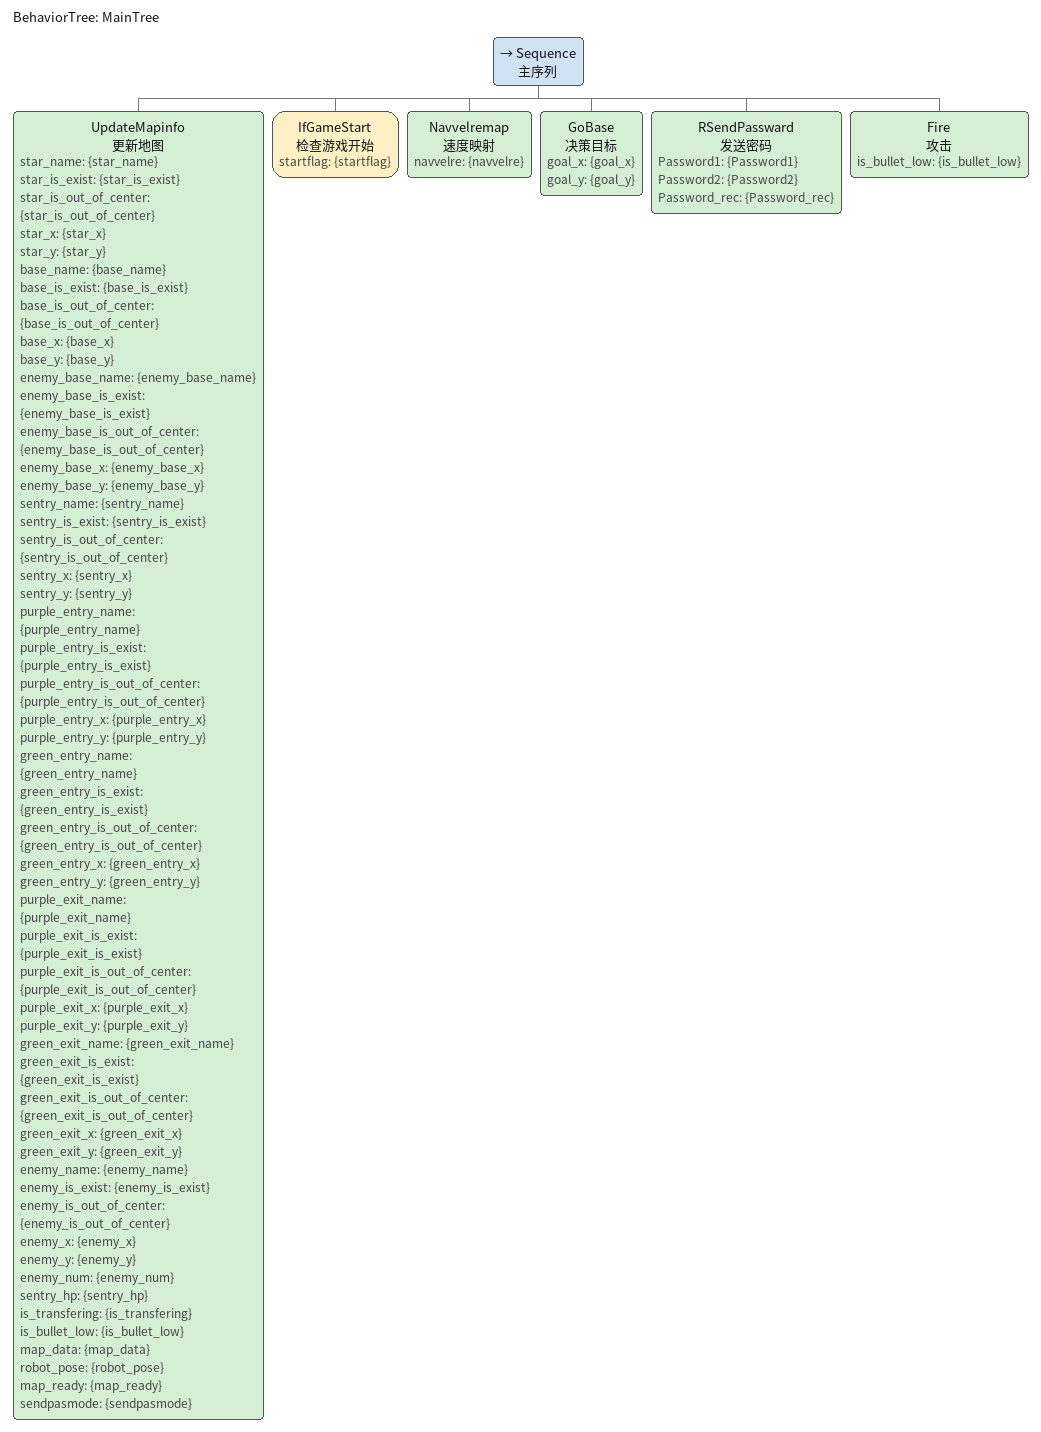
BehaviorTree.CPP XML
<?xml version="1.0" encoding="UTF-8"?>
<root main_tree_to_execute="MainTree">

    <BehaviorTree ID="MainTree">
        <Sequence name="主序列">

            <!-- 1. 更新地图信息（输出各种信息到黑板） -->
            <UpdateMapinfo name="更新地图"
                star_name="{star_name}"
                star_is_exist="{star_is_exist}"
                star_is_out_of_center="{star_is_out_of_center}"
                star_x="{star_x}"
                star_y="{star_y}"

                base_name="{base_name}"
                base_is_exist="{base_is_exist}"
                base_is_out_of_center="{base_is_out_of_center}"
                base_x="{base_x}"
                base_y="{base_y}"

                enemy_base_name="{enemy_base_name}"
                enemy_base_is_exist="{enemy_base_is_exist}"
                enemy_base_is_out_of_center="{enemy_base_is_out_of_center}"
                enemy_base_x="{enemy_base_x}"
                enemy_base_y="{enemy_base_y}"

                sentry_name="{sentry_name}"
                sentry_is_exist="{sentry_is_exist}"
                sentry_is_out_of_center="{sentry_is_out_of_center}"
                sentry_x="{sentry_x}"
                sentry_y="{sentry_y}"

                purple_entry_name="{purple_entry_name}"
                purple_entry_is_exist="{purple_entry_is_exist}"
                purple_entry_is_out_of_center="{purple_entry_is_out_of_center}"
                purple_entry_x="{purple_entry_x}"
                purple_entry_y="{purple_entry_y}"

                green_entry_name="{green_entry_name}"
                green_entry_is_exist="{green_entry_is_exist}"
                green_entry_is_out_of_center="{green_entry_is_out_of_center}"
                green_entry_x="{green_entry_x}"
                green_entry_y="{green_entry_y}"

                purple_exit_name="{purple_exit_name}"
                purple_exit_is_exist="{purple_exit_is_exist}"
                purple_exit_is_out_of_center="{purple_exit_is_out_of_center}"
                purple_exit_x="{purple_exit_x}"
                purple_exit_y="{purple_exit_y}"

                green_exit_name="{green_exit_name}"
                green_exit_is_exist="{green_exit_is_exist}"
                green_exit_is_out_of_center="{green_exit_is_out_of_center}"
                green_exit_x="{green_exit_x}"
                green_exit_y="{green_exit_y}"

                enemy_name="{enemy_name}"
                enemy_is_exist="{enemy_is_exist}"
                enemy_is_out_of_center="{enemy_is_out_of_center}"
                enemy_x="{enemy_x}"
                enemy_y="{enemy_y}"

                enemy_num="{enemy_num}"
                sentry_hp="{sentry_hp}"
                is_transfering="{is_transfering}"
                is_bullet_low="{is_bullet_low}"
                map_data="{map_data}"
                robot_pose="{robot_pose}"
                map_ready="{map_ready}"
                sendpasmode="{sendpasmode}" />

            <!-- 2. 检查游戏是否开始 -->
            <IfGameStart name="检查游戏开始"
                startflag="{startflag}" />

            <!-- 3. 重新映射导航速度 -->
            <Navvelremap name="速度映射"
                navvelre="{navvelre}" />

            <!-- 4. 决策目标点（输出 goal_x, goal_y 到黑板） -->
            <GoBase name="决策目标"
                goal_x="{goal_x}"
                goal_y="{goal_y}" />

            <!-- 5. 发送密码 -->
            <RSendPassward name="发送密码"
                Password1="{Password1}"
                Password2="{Password2}"
                Password_rec="{Password_rec}" />

            <!-- 6. 攻击 -->
            <Fire name="攻击"
                is_bullet_low="{is_bullet_low}" />

        </Sequence>
    </BehaviorTree>

</root>
